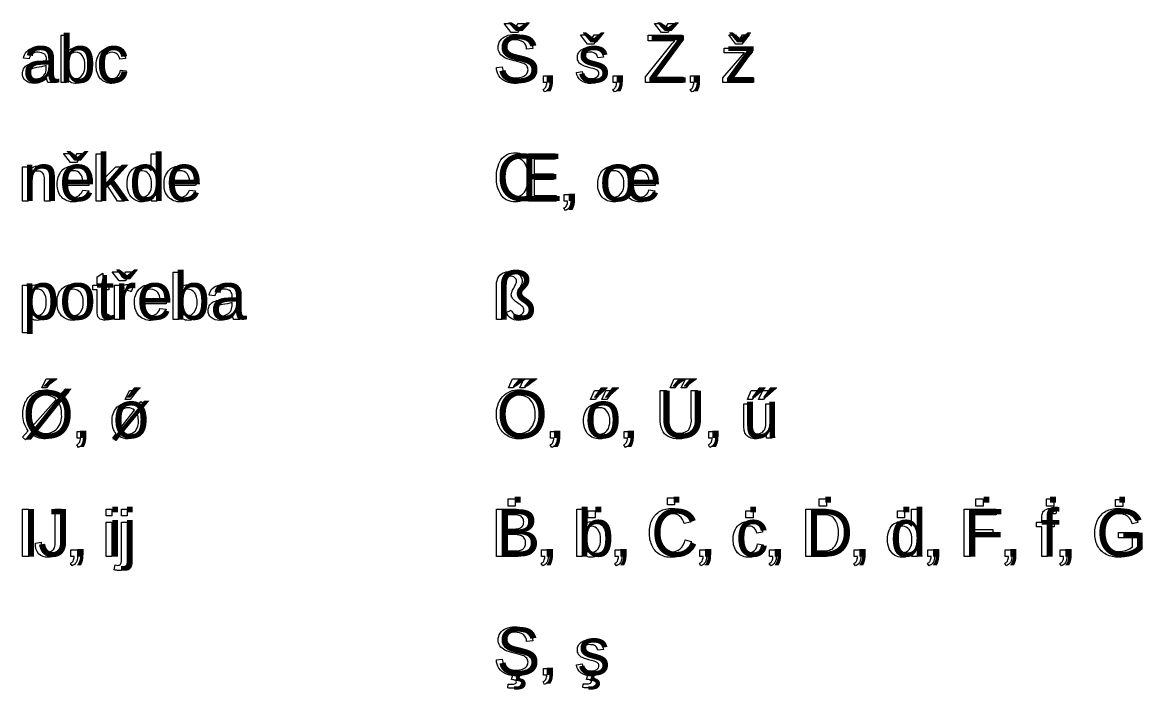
# Model space of a CAD drawing. Header units: millimetres. Extents: x 0 to 76.8, y -35.8 to 22.5.
# Drawn here: x 0 to 47.27, y -5.62 to 22.54 of the extents above; entities that cross this region are included whole.
import ezdxf

# ---------------------------------------------------------------- set-up
doc = ezdxf.new("R2010")
doc.units = ezdxf.units.MM
doc.layers.get('0').update_dxf_attribs({"lineweight": 0})
doc.styles.add('textstyle11', font='Arial.ttf')
doc.styles.add('textstyle12', font='Arial.ttf')
doc.styles.add('textstyle13', font='Arial.ttf')
doc.styles.add('textstyle14', font='Arial.ttf')
doc.styles.add('textstyle15', font='Arial.ttf')
doc.styles.add('textstyle16', font='Arial.ttf')
doc.styles.add('textstyle17', font='Arial.ttf')
doc.styles.add('textstyle18', font='Arial.ttf')
doc.styles.add('textstyle19', font='Arial.ttf')
doc.styles.add('textstyle20', font='Arial.ttf')
doc.styles.add('textstyle21', font='Arial.ttf')

msp = doc.modelspace()

# ---------------------------------------------------------------- linework, layer by layer
at = {"color": 1, "true_color": 0xff0000, "flags": 128}
for points in [[(20.768, 22.265), (20.918, 22.497), (21.196, 22.497), (20.889, 22.115), (20.628, 22.115), (20.333, 22.497), (20.614, 22.497)], [(27.106, 22.265), (27.256, 22.497), (27.534, 22.497), (27.227, 22.115), (26.965, 22.115), (26.671, 22.497), (26.952, 22.497)], [(23.982, 21.779), (24.132, 22.011), (24.41, 22.011), (24.103, 21.629), (23.841, 21.629), (23.547, 22.011), (23.828, 22.011)], [(30.239, 21.779), (30.389, 22.011), (30.668, 22.011), (30.361, 21.629), (30.099, 21.629), (29.804, 22.011), (30.085, 22.011)], [(2.165, 16.779), (2.315, 17.011), (2.593, 17.011), (2.286, 16.629), (2.024, 16.629), (1.73, 17.011), (2.011, 17.011)], [(3.109, 15), (3.109, 17), (3.354, 17), (3.354, 15.859), (3.936, 16.449), (4.253, 16.449), (3.7, 15.911), (4.309, 15), (4.006, 15), (3.528, 15.741), (3.354, 15.574), (3.354, 15)], [(4.217, 11.779), (4.367, 12.011), (4.645, 12.011), (4.338, 11.629), (4.076, 11.629), (3.781, 12.011), (4.062, 12.011)], [(0.816, 7.123), (0.997, 7.505), (1.319, 7.505), (1.019, 7.123)], [(20.51, 7.123), (20.675, 7.505), (20.995, 7.505), (20.707, 7.123)], [(20.984, 7.123), (21.157, 7.505), (21.472, 7.505), (21.19, 7.123)], [(27.331, 7.123), (27.496, 7.505), (27.815, 7.505), (27.528, 7.123)], [(27.804, 7.123), (27.978, 7.505), (28.293, 7.505), (28.01, 7.123)], [(4.338, 6.629), (4.52, 7.011), (4.842, 7.011), (4.541, 6.629)], [(23.977, 6.629), (24.142, 7.011), (24.461, 7.011), (24.173, 6.629)], [(24.45, 6.629), (24.623, 7.011), (24.938, 7.011), (24.656, 6.629)], [(30.591, 6.629), (30.756, 7.011), (31.075, 7.011), (30.788, 6.629)], [(31.065, 6.629), (31.238, 7.011), (31.553, 7.011), (31.271, 6.629)], [(20.495, 2.123), (20.495, 2.428), (20.799, 2.428), (20.799, 2.123)], [(27.219, 2.175), (27.219, 2.48), (27.523, 2.48), (27.523, 2.175)], [(33.626, 2.123), (33.626, 2.428), (33.93, 2.428), (33.93, 2.123)], [(40.234, 2.123), (40.234, 2.428), (40.538, 2.428), (40.538, 2.123)], [(43.22, 2.123), (43.22, 2.428), (43.524, 2.428), (43.524, 2.123)], [(46.13, 2.108), (46.13, 2.413), (46.434, 2.413), (46.434, 2.108)], [(0, 0), (0, 2), (0.265, 2), (0.265, 0)], [(3.531, 1.718), (3.531, 2), (3.776, 2), (3.776, 1.718)], [(4.18, 1.715), (4.18, 2), (4.425, 2), (4.425, 1.715)], [(23.865, 1.629), (23.865, 1.935), (24.169, 1.935), (24.169, 1.629)], [(30.527, 1.629), (30.527, 1.935), (30.831, 1.935), (30.831, 1.629)], [(36.923, 1.629), (36.923, 1.935), (37.227, 1.935), (37.227, 1.629)], [(39.741, 0), (39.741, 2), (41.091, 2), (41.091, 1.764), (40.006, 1.764), (40.006, 1.145), (40.945, 1.145), (40.945, 0.909), (40.006, 0.909), (40.006, 0)], [(3.531, 0), (3.531, 1.449), (3.776, 1.449), (3.776, 0)]]:
    msp.add_lwpolyline(points, close=True, dxfattribs=at)
for points in [[(1.863, 20), (1.636, 20), (1.636, 22), (1.881, 22), (1.881, 21.286, -0.240782), (2.278, 21.482, -0.107619), (2.531, 21.428, -0.121767), (2.728, 21.276, -0.091082), (2.848, 21.041, -0.077215), (2.892, 20.746, -0.189118), (2.708, 20.171, -0.221504), (2.266, 19.967, -0.264308), (1.863, 20.181)], [(20, 20.643), (20.25, 20.664, 0.119456), (20.332, 20.418, 0.144044), (20.533, 20.263, 0.103667), (20.84, 20.203, 0.092959), (21.108, 20.248, 0.146076), (21.28, 20.372, 0.161532), (21.337, 20.543, 0.171255), (21.282, 20.707, 0.135609), (21.102, 20.825, 0.026241), (20.746, 20.923, -0.055931), (20.36, 21.048, -0.133153), (20.147, 21.234, -0.144675), (20.076, 21.483, -0.148723), (20.162, 21.766, -0.154319), (20.413, 21.966, -0.098949), (20.78, 22.034, -0.100426), (21.173, 21.962, -0.151768), (21.434, 21.752, -0.13895), (21.532, 21.437), (21.278, 21.417, 0.202244), (21.14, 21.704, 0.172814), (20.791, 21.801, 0.16569), (20.441, 21.713, 0.239258), (20.332, 21.501, 0.223505), (20.409, 21.323, 0.101573), (20.808, 21.181, -0.04372), (21.251, 21.053, -0.138139), (21.509, 20.849, -0.15259), (21.592, 20.565, -0.147631), (21.501, 20.264, -0.145213), (21.238, 20.044, -0.108739), (20.853, 19.966, -0.101357), (20.398, 20.045, -0.149848), (20.11, 20.283, -0.142028)], [(26.295, 20), (26.295, 20.246), (27.32, 21.527, -0.024048), (27.527, 21.764), (26.411, 21.764), (26.411, 22), (27.844, 22), (27.844, 21.764), (26.721, 20.377), (26.6, 20.236), (27.877, 20.236), (27.877, 20)], [(1.029, 20.179, -0.085223), (0.766, 20.015, -0.091347), (0.495, 19.967, -0.189312), (0.128, 20.084, -0.221007), (0, 20.382, -0.128423), (0.048, 20.576, -0.120074), (0.175, 20.718, -0.0819), (0.352, 20.798, -0.03157), (0.57, 20.835, 0.049802), (1.008, 20.92, 0.004932), (1.01, 20.984, 0.214743), (0.94, 21.195, 0.183476), (0.66, 21.278, 0.155205), (0.405, 21.218, 0.171457), (0.282, 21.003), (0.042, 21.035, -0.115526), (0.15, 21.284, -0.141123), (0.367, 21.43, -0.086623), (0.696, 21.482, -0.0882), (0.997, 21.438, -0.129795), (1.168, 21.328, -0.120668), (1.244, 21.161, -0.041077), (1.256, 20.935), (1.256, 20.607, 0.03121), (1.272, 20.174, 0.085102), (1.334, 20), (1.078, 20, -0.08971)], [(1.861, 20.735, 0.129523), (1.932, 20.359, 0.279453), (2.245, 20.169, 0.232372), (2.524, 20.309, 0.175602), (2.641, 20.726, 0.172727), (2.528, 21.145, 0.233714), (2.256, 21.28, 0.232372), (1.978, 21.14, 0.176892)], [(4.136, 20.531), (4.378, 20.499, -0.181532), (4.175, 20.108, -0.186073), (3.775, 19.967, -0.217237), (3.296, 20.162, -0.192581), (3.116, 20.719, -0.104741), (3.193, 21.13, -0.168109), (3.43, 21.394, -0.129153), (3.776, 21.482, -0.173081), (4.162, 21.362, -0.184057), (4.354, 21.023), (4.116, 20.986, 0.162214), (3.995, 21.206, 0.183631), (3.785, 21.28, 0.227309), (3.484, 21.147, 0.178335), (3.368, 20.726, 0.173093), (3.48, 20.302, 0.231966), (3.772, 20.169, 0.193933), (4.013, 20.258, 0.175193)], [(23.376, 20.432), (23.619, 20.471, 0.191729), (23.733, 20.247, 0.177012), (23.994, 20.169, 0.174727), (24.245, 20.238, 0.231674), (24.327, 20.4, 0.268899), (24.255, 20.531, 0.062319), (24.004, 20.614, -0.042932), (23.629, 20.732, -0.147769), (23.471, 20.87, -0.14091), (23.417, 21.064, -0.125769), (23.461, 21.244, -0.116437), (23.582, 21.381, -0.085494), (23.738, 21.452, -0.072456), (23.95, 21.482, -0.091222), (24.25, 21.432, -0.14554), (24.44, 21.299, -0.116932), (24.525, 21.075), (24.285, 21.042, 0.196456), (24.19, 21.217, 0.170944), (23.968, 21.28, 0.158213), (23.727, 21.224, 0.243264), (23.654, 21.093, 0.172921), (23.684, 21.007, 0.134786), (23.779, 20.941, 0.014218), (23.995, 20.879, -0.031575), (24.359, 20.765, -0.143007), (24.521, 20.636, -0.155188), (24.579, 20.426, -0.1501), (24.508, 20.194, -0.146876), (24.301, 20.027, -0.104578), (23.995, 19.967, -0.168482), (23.565, 20.085, -0.187793)], [(29.553, 20), (29.553, 20.199), (30.475, 21.258, -0.012859), (30.198, 21.25), (29.608, 21.25), (29.608, 21.449), (30.792, 21.449), (30.792, 21.286), (30.007, 20.367), (29.856, 20.199, -0.018506), (30.166, 20.211), (30.835, 20.211), (30.835, 20)], [(1.008, 20.727, -0.057313), (0.607, 20.634, 0.059424), (0.393, 20.585, 0.150264), (0.296, 20.505, 0.148079), (0.262, 20.389, 0.225905), (0.336, 20.225, 0.183567), (0.554, 20.16, 0.130491), (0.806, 20.222, 0.157484), (0.969, 20.392, 0.106003), (1.008, 20.637)], [(21.986, 20), (21.986, 20.28), (22.266, 20.28), (22.266, 20, -0.130548), (22.211, 19.751, -0.163846), (22.038, 19.604), (21.97, 19.709, 0.167885), (22.084, 19.81, 0.115394), (22.125, 20)], [(24.935, 20), (24.935, 20.28), (25.215, 20.28), (25.215, 20, -0.130548), (25.161, 19.751, -0.163846), (24.987, 19.604), (24.919, 19.709, 0.167885), (25.034, 19.81, 0.115394), (25.075, 20)], [(28.194, 20), (28.194, 20.28), (28.474, 20.28), (28.474, 20, -0.130548), (28.419, 19.751, -0.163846), (28.246, 19.604), (28.178, 19.709, 0.167885), (28.293, 19.81, 0.115394), (28.334, 20)], [(22.529, 15.236), (22.529, 15), (21.353, 15), (21.353, 15.289, -0.290561), (20.808, 14.966, -0.266927), (20.186, 15.282, -0.148556), (20, 16.003, -0.147668), (20.194, 16.738, -0.268551), (20.808, 17.034, -0.280708), (21.353, 16.73), (21.353, 17), (22.487, 17), (22.487, 16.764), (21.6, 16.764), (21.6, 16.153), (22.417, 16.153), (22.417, 15.918), (21.6, 15.918), (21.6, 15.236)], [(5.444, 15), (5.444, 15.183, -0.273687), (5.039, 14.967, -0.149607), (4.721, 15.063, -0.141726), (4.496, 15.329, -0.110239), (4.416, 15.723, -0.098048), (4.488, 16.117, -0.155798), (4.705, 16.387, -0.148364), (5.028, 16.482, -0.126025), (5.262, 16.426, -0.114255), (5.428, 16.282), (5.428, 17), (5.672, 17), (5.672, 15)], [(20.806, 16.82, 0.152765), (20.538, 16.731, 0.159292), (20.34, 16.462, 0.086256), (20.273, 15.982, 0.167931), (20.43, 15.374, 0.237876), (20.806, 15.179, 0.238814), (21.182, 15.373, 0.164049), (21.338, 16.016, 0.168734), (21.181, 16.627, 0.236303)], [(0, 15), (0, 16.449), (0.221, 16.449), (0.221, 16.243, -0.267026), (0.682, 16.482, -0.102462), (0.923, 16.435, -0.1383), (1.087, 16.311, -0.105), (1.164, 16.13, -0.042594), (1.177, 15.891), (1.177, 15), (0.932, 15), (0.932, 15.881, 0.08613), (0.903, 16.106, 0.170289), (0.802, 16.224, 0.139426), (0.63, 16.269, 0.187696), (0.359, 16.169, 0.209676), (0.246, 15.791), (0.246, 15)], [(2.546, 15.467), (2.799, 15.435, -0.170625), (2.577, 15.09, -0.166218), (2.162, 14.967, -0.213268), (1.658, 15.163, -0.196841), (1.472, 15.712, -0.193731), (1.66, 16.28, -0.217096), (2.149, 16.482, -0.217399), (2.623, 16.284, -0.193466), (2.807, 15.727, -0.00714), (2.806, 15.662), (1.726, 15.662, 0.180734), (1.861, 15.296, 0.213524), (2.164, 15.169, 0.164855), (2.394, 15.24, 0.147789)], [(1.739, 15.864), (2.548, 15.864, 0.150802), (2.455, 16.138, 0.235334), (2.151, 16.28, 0.204399), (1.867, 16.166, 0.189936)], [(4.668, 15.723, 0.177162), (4.785, 15.307, 0.230174), (5.062, 15.169, 0.23009), (5.336, 15.301, 0.177256), (5.449, 15.703, 0.170425), (5.334, 16.139, 0.235699), (5.052, 16.278, 0.236188), (4.778, 16.145, 0.169799)], [(7.05, 15.467), (7.304, 15.435, -0.170625), (7.081, 15.09, -0.166218), (6.667, 14.967, -0.213268), (6.163, 15.163, -0.196841), (5.976, 15.712, -0.193731), (6.165, 16.28, -0.217096), (6.653, 16.482, -0.217399), (7.128, 16.284, -0.193466), (7.312, 15.727, -0.00714), (7.311, 15.662), (6.23, 15.662, 0.180734), (6.365, 15.296, 0.213524), (6.668, 15.169, 0.164855), (6.899, 15.24, 0.147789)], [(6.244, 15.864), (7.053, 15.864, 0.150802), (6.96, 16.138, 0.235334), (6.656, 16.28, 0.204399), (6.371, 16.166, 0.189936)], [(25.505, 15.239, -0.113707), (25.266, 15.035, -0.118888), (24.964, 14.967, -0.212159), (24.47, 15.162, -0.198666), (24.282, 15.707, -0.1043), (24.362, 16.119, -0.169214), (24.605, 16.392, -0.128785), (24.967, 16.482, -0.130004), (25.295, 16.403, -0.136288), (25.505, 16.205, -0.118997), (25.729, 16.407, -0.127711), (26.035, 16.482, -0.222272), (26.521, 16.276, -0.187772), (26.704, 15.659), (25.634, 15.659, 0.188856), (25.76, 15.301, 0.218197), (26.065, 15.169, 0.171003), (26.298, 15.245, 0.160991), (26.439, 15.472), (26.685, 15.437, -0.171912), (26.466, 15.089, -0.167478), (26.061, 14.967, -0.116682), (25.734, 15.039, -0.13505)], [(24.535, 15.727, 0.157277), (24.632, 15.341, 0.25382), (24.958, 15.169, 0.227748), (25.259, 15.314, 0.182089), (25.385, 15.73, 0.183865), (25.261, 16.14, 0.225477), (24.958, 16.28, 0.152246), (24.739, 16.213, 0.153371), (24.587, 16.015, 0.096315)], [(25.644, 15.861), (26.445, 15.861, 0.183341), (26.32, 16.173, 0.20418), (26.05, 16.28, 0.20443), (25.773, 16.168, 0.185948)], [(22.866, 15), (22.866, 15.28), (23.146, 15.28), (23.146, 15, -0.130548), (23.091, 14.751, -0.163846), (22.918, 14.604), (22.85, 14.709, 0.167885), (22.965, 14.81, 0.115394), (23.005, 15)], [(3.644, 10.22), (3.679, 10.003, -0.05141), (3.494, 9.981, -0.128025), (3.286, 10.023, -0.164862), (3.182, 10.134, -0.083449), (3.152, 10.424), (3.152, 11.258), (2.972, 11.258), (2.972, 11.449), (3.152, 11.449), (3.152, 11.808), (3.397, 11.955), (3.397, 11.449), (3.644, 11.449), (3.644, 11.258), (3.397, 11.258), (3.397, 10.411, 0.079764), (3.41, 10.276, 0.159908), (3.452, 10.228, 0.133577), (3.536, 10.21, 0.0339)], [(6.594, 10), (6.366, 10), (6.366, 12), (6.612, 12), (6.612, 11.286, -0.240782), (7.009, 11.482, -0.107619), (7.262, 11.428, -0.121767), (7.458, 11.276, -0.091082), (7.579, 11.041, -0.077215), (7.623, 10.746, -0.189118), (7.439, 10.171, -0.221504), (6.997, 9.967, -0.264308), (6.594, 10.181)], [(20, 10), (20, 11.363, -0.102083), (20.061, 11.747, -0.168906), (20.263, 11.958, -0.125832), (20.583, 12.034, -0.184766), (20.954, 11.916, -0.22611), (21.089, 11.643, -0.080952), (21.064, 11.499, -0.047339), (20.977, 11.316, 0.032127), (20.898, 11.163, 0.089997), (20.881, 11.087, 0.158441), (20.911, 11.001, 0.082037), (21.076, 10.869, -0.065404), (21.323, 10.674, -0.18058), (21.411, 10.426, -0.212184), (21.271, 10.101, -0.201471), (20.913, 9.966, -0.15935), (20.611, 10.058, -0.13722), (20.417, 10.295), (20.629, 10.393, 0.10903), (20.765, 10.217, 0.160855), (20.909, 10.168, 0.201595), (21.086, 10.239, 0.212443), (21.16, 10.405, 0.175106), (21.116, 10.536, 0.056598), (20.963, 10.656, -0.075092), (20.683, 10.889, -0.157232), (20.629, 11.049, -0.082002), (20.647, 11.157, -0.04424), (20.736, 11.332, 0.040441), (20.828, 11.512, 0.086377), (20.85, 11.618, 0.226321), (20.776, 11.767, 0.185275), (20.577, 11.832, 0.202123), (20.338, 11.742, 0.182301), (20.246, 11.352), (20.246, 10)], [(0, 9.445), (0, 11.449), (0.224, 11.449), (0.224, 11.261, -0.11188), (0.402, 11.426, -0.128185), (0.644, 11.482, -0.152394), (0.971, 11.386, -0.150129), (1.186, 11.117, -0.099605), (1.258, 10.735, -0.106588), (1.178, 10.335, -0.152257), (0.946, 10.062, -0.142947), (0.626, 9.967, -0.124341), (0.406, 10.019, -0.10426), (0.246, 10.15), (0.246, 9.445)], [(1.462, 10.724, -0.223858), (1.686, 11.321, -0.185363), (2.142, 11.482, -0.21141), (2.63, 11.286, -0.200105), (2.82, 10.745, -0.118467), (2.736, 10.305, -0.150104), (2.492, 10.056, -0.12905), (2.142, 9.967, -0.212256), (1.65, 10.162, -0.197519)], [(3.881, 10), (3.881, 11.449), (4.102, 11.449), (4.102, 11.229, -0.10818), (4.258, 11.432, -0.154959), (4.416, 11.482, -0.140789), (4.668, 11.402), (4.584, 11.175, 0.136082), (4.403, 11.228, 0.16761), (4.259, 11.179, 0.158775), (4.167, 11.045, 0.076077), (4.126, 10.759), (4.126, 10)], [(5.806, 10.467), (6.06, 10.435, -0.170625), (5.837, 10.09, -0.166218), (5.422, 9.967, -0.213268), (4.918, 10.163, -0.196841), (4.732, 10.712, -0.193731), (4.92, 11.28, -0.217096), (5.409, 11.482, -0.217399), (5.884, 11.284, -0.193466), (6.068, 10.727, -0.00714), (6.066, 10.662), (4.986, 10.662, 0.180734), (5.121, 10.296, 0.213524), (5.424, 10.169, 0.164855), (5.654, 10.24, 0.147789)], [(8.867, 10.179, -0.085223), (8.604, 10.015, -0.091347), (8.333, 9.967, -0.189312), (7.966, 10.084, -0.221007), (7.838, 10.382, -0.128423), (7.887, 10.576, -0.120074), (8.014, 10.718, -0.0819), (8.19, 10.798, -0.03157), (8.408, 10.835, 0.049802), (8.846, 10.92, 0.004932), (8.848, 10.984, 0.214743), (8.778, 11.195, 0.183476), (8.498, 11.278, 0.155205), (8.243, 11.218, 0.171457), (8.121, 11.003), (7.88, 11.035, -0.115526), (7.988, 11.284, -0.141123), (8.205, 11.43, -0.086623), (8.534, 11.482, -0.0882), (8.835, 11.438, -0.129795), (9.006, 11.328, -0.120668), (9.082, 11.161, -0.041077), (9.095, 10.935), (9.095, 10.607, 0.03121), (9.11, 10.174, 0.085102), (9.172, 10), (8.916, 10, -0.08971)], [(0.222, 10.716, 0.17524), (0.336, 10.303, 0.231402), (0.61, 10.169, 0.232062), (0.89, 10.308, 0.17434), (1.007, 10.737, 0.173005), (0.893, 11.151, 0.234621), (0.621, 11.289, 0.234145), (0.343, 11.143, 0.17393)], [(1.715, 10.724, 0.181664), (1.836, 10.308, 0.226569), (2.142, 10.169, 0.227298), (2.446, 10.308, 0.180323), (2.567, 10.733, 0.183536), (2.445, 11.14, 0.225718), (2.142, 11.278, 0.225831), (1.836, 11.141, 0.182248)], [(5, 10.864), (5.809, 10.864, 0.150802), (5.716, 11.138, 0.235334), (5.412, 11.28, 0.204399), (5.127, 11.166, 0.189936)], [(6.591, 10.735, 0.129523), (6.662, 10.359, 0.279453), (6.976, 10.169, 0.232372), (7.254, 10.309, 0.175602), (7.372, 10.726, 0.172727), (7.259, 11.145, 0.233714), (6.987, 11.28, 0.232372), (6.709, 11.14, 0.176892)], [(8.846, 10.727, -0.057313), (8.445, 10.634, 0.059424), (8.231, 10.585, 0.150264), (8.134, 10.505, 0.148079), (8.1, 10.389, 0.225905), (8.174, 10.225, 0.183567), (8.392, 10.16, 0.130491), (8.644, 10.222, 0.157484), (8.807, 10.392, 0.106003), (8.846, 10.637)], [(1.592, 6.817), (1.821, 7.074), (1.956, 6.959), (1.716, 6.689, -0.070204), (1.874, 6.383, -0.077056), (1.929, 5.999, -0.12123), (1.805, 5.452, -0.152655), (1.456, 5.089, -0.127832), (0.98, 4.966, -0.084193), (0.638, 5.019, -0.072911), (0.364, 5.176), (0.135, 4.92), (0, 5.034), (0.24, 5.303, -0.067132), (0.061, 5.65, -0.075145), (0.016, 5.996, -0.119715), (0.139, 6.545, -0.151479), (0.484, 6.91, -0.130355), (0.977, 7.034, -0.084858), (1.297, 6.986, -0.07655)], [(1.428, 6.633, 0.072866), (1.204, 6.771, 0.091536), (0.978, 6.808, 0.21249), (0.484, 6.605, 0.196262), (0.289, 6, 0.059651), (0.319, 5.719, 0.059117), (0.411, 5.494)], [(20, 5.974, -0.196953), (20.267, 6.754, -0.214458), (20.958, 7.035, -0.137394), (21.457, 6.903, -0.148141), (21.796, 6.534, -0.116133), (21.913, 5.997, -0.120083), (21.79, 5.453, -0.153614), (21.442, 5.089, -0.128113), (20.956, 4.966, -0.140975), (20.452, 5.102, -0.146077), (20.115, 5.475, -0.114969)], [(20.273, 5.97, 0.194921), (20.467, 5.4, 0.217062), (20.955, 5.192, 0.219501), (21.447, 5.402, 0.191161), (21.64, 5.999, 0.107176), (21.557, 6.425, 0.149763), (21.316, 6.707, 0.144468), (20.959, 6.808, 0.200072), (20.475, 6.615, 0.204084)], [(28.225, 7), (28.489, 7), (28.489, 5.844, -0.08912), (28.421, 5.366, -0.16685), (28.175, 5.077, -0.140411), (27.708, 4.966, -0.124202), (27.248, 5.063, -0.176738), (26.993, 5.343, -0.095778), (26.916, 5.844), (26.916, 7), (27.181, 7), (27.181, 5.846, 0.086652), (27.229, 5.462, 0.177293), (27.396, 5.271, 0.130427), (27.684, 5.205, 0.206376), (28.101, 5.337, 0.177149), (28.225, 5.846)], [(1.54, 6.492), (0.527, 5.357, 0.078393), (0.72, 5.237, 0.093532), (0.971, 5.192, 0.219002), (1.462, 5.402, 0.19211), (1.656, 5.992, 0.124759)], [(4.866, 6.363), (5.001, 6.538), (5.132, 6.442), (4.986, 6.254, -0.077314), (5.104, 6.041, -0.074901), (5.146, 5.723, -0.229202), (4.915, 5.121, -0.179344), (4.465, 4.967, -0.149094), (4.082, 5.076), (3.938, 4.892), (3.81, 4.989), (3.958, 5.181, -0.090763), (3.843, 5.367, -0.088339), (3.788, 5.704, -0.212385), (3.989, 6.298, -0.194224), (4.46, 6.482, -0.074169), (4.666, 6.453, -0.056676)], [(4.728, 6.183, 0.169403), (4.468, 6.278, 0.22561), (4.164, 6.139, 0.183047), (4.041, 5.724, 0.11934), (4.112, 5.382)], [(23.683, 5.724, -0.223858), (23.907, 6.321, -0.185363), (24.363, 6.482, -0.21141), (24.851, 6.286, -0.200105), (25.041, 5.745, -0.118467), (24.957, 5.305, -0.150104), (24.713, 5.056, -0.12905), (24.363, 4.967, -0.212256), (23.871, 5.162, -0.197519)], [(23.936, 5.724, 0.181664), (24.057, 5.308, 0.226569), (24.363, 5.169, 0.227298), (24.667, 5.308, 0.180323), (24.788, 5.733, 0.183536), (24.666, 6.14, 0.225718), (24.363, 6.278, 0.225831), (24.057, 6.141, 0.182248)], [(31.4, 5), (31.4, 5.213, -0.262675), (30.94, 4.967, -0.105453), (30.701, 5.016, -0.132992), (30.536, 5.14, -0.107807), (30.46, 5.322, -0.046147), (30.445, 5.551), (30.445, 6.449), (30.691, 6.449), (30.691, 5.645, 0.045424), (30.706, 5.386, 0.18265), (30.804, 5.234, 0.163268), (30.99, 5.179, 0.135403), (31.197, 5.235, 0.168494), (31.334, 5.389, 0.093209), (31.374, 5.673), (31.374, 6.449), (31.62, 6.449), (31.62, 5)], [(4.831, 6.05), (4.218, 5.255, 0.176685), (4.458, 5.169, 0.22479), (4.771, 5.308, 0.183579), (4.895, 5.726, 0.05137), (4.878, 5.907, 0.052142)], [(2.308, 5), (2.308, 5.28), (2.588, 5.28), (2.588, 5, -0.130548), (2.533, 4.751, -0.163846), (2.36, 4.604), (2.292, 4.709, 0.167885), (2.406, 4.81, 0.115394), (2.447, 5)], [(22.286, 5), (22.286, 5.28), (22.566, 5.28), (22.566, 5, -0.130548), (22.512, 4.751, -0.163846), (22.338, 4.604), (22.27, 4.709, 0.167885), (22.385, 4.81, 0.115394), (22.426, 5)], [(25.393, 5), (25.393, 5.28), (25.672, 5.28), (25.672, 5, -0.130548), (25.618, 4.751, -0.163846), (25.444, 4.604), (25.376, 4.709, 0.167885), (25.491, 4.81, 0.115394), (25.532, 5)], [(28.962, 5), (28.962, 5.28), (29.242, 5.28), (29.242, 5, -0.130548), (29.187, 4.751, -0.163846), (29.014, 4.604), (28.946, 4.709, 0.167885), (29.061, 4.81, 0.115394), (29.102, 5)], [(0.55, 0.568), (0.789, 0.6, 0.163384), (0.874, 0.286, 0.220784), (1.086, 0.202, 0.144106), (1.258, 0.248, 0.174699), (1.357, 0.372, 0.076383), (1.385, 0.622), (1.385, 2), (1.649, 2), (1.649, 0.637, -0.100089), (1.589, 0.248, -0.169461), (1.396, 0.038, -0.127575), (1.087, -0.034, -0.216083), (0.684, 0.117, -0.195125)], [(20, 0), (20, 2), (20.75, 2, -0.101345), (21.118, 1.939, -0.155055), (21.335, 1.752, -0.142579), (21.413, 1.488, -0.141304), (21.344, 1.247, -0.143013), (21.134, 1.064, -0.163538), (21.413, 0.883, -0.168329), (21.51, 0.58, -0.116197), (21.451, 0.319, -0.118811), (21.304, 0.132, -0.099101), (21.085, 0.033, -0.06112), (20.763, 0)], [(23.622, 0), (23.394, 0), (23.394, 2), (23.639, 2), (23.639, 1.286, -0.240782), (24.036, 1.482, -0.107619), (24.289, 1.428, -0.121767), (24.486, 1.276, -0.091082), (24.607, 1.041, -0.077215), (24.65, 0.746, -0.189118), (24.466, 0.171, -0.221504), (24.024, -0.033, -0.264308), (23.622, 0.181)], [(27.96, 0.701), (28.224, 0.634, -0.167453), (27.925, 0.137, -0.173432), (27.396, -0.034, -0.145701), (26.87, 0.098, -0.152604), (26.562, 0.479, -0.101451), (26.456, 1.015, -0.120062), (26.576, 1.56, -0.153347), (26.915, 1.913, -0.127948), (27.4, 2.034, -0.165199), (27.905, 1.881, -0.167022), (28.19, 1.452), (27.93, 1.39, 0.15602), (27.728, 1.708, 0.165889), (27.395, 1.808, 0.15893), (27.01, 1.697, 0.161763), (26.792, 1.4, 0.081983), (26.729, 1.016, 0.093314), (26.804, 0.571, 0.170262), (27.035, 0.286, 0.138492), (27.374, 0.192, 0.180382), (27.751, 0.321, 0.170149)], [(33.052, 0), (33.052, 2), (33.741, 2, -0.053594), (34.097, 1.971, -0.122267), (34.39, 1.828, -0.129875), (34.627, 1.486, -0.090537), (34.705, 1.011, -0.073284), (34.652, 0.607, -0.082637), (34.516, 0.316, -0.08939), (34.334, 0.134, -0.087885), (34.095, 0.034, -0.059487), (33.774, 0)], [(37.53, 0), (37.53, 0.183, -0.273687), (37.125, -0.033, -0.149607), (36.807, 0.063, -0.141726), (36.581, 0.329, -0.110239), (36.502, 0.723, -0.098048), (36.574, 1.117, -0.155798), (36.791, 1.387, -0.148364), (37.114, 1.482, -0.126025), (37.347, 1.426, -0.114255), (37.514, 1.282), (37.514, 2), (37.758, 2), (37.758, 0)], [(43.014, 0), (43.014, 1.258), (42.797, 1.258), (42.797, 1.449), (43.014, 1.449), (43.014, 1.603, -0.081447), (43.04, 1.82, -0.162539), (43.165, 1.975, -0.146023), (43.415, 2.034, -0.048053), (43.644, 2.01), (43.607, 1.795, 0.044154), (43.463, 1.809, 0.199696), (43.305, 1.761, 0.18441), (43.258, 1.583), (43.258, 1.449), (43.541, 1.449), (43.541, 1.258), (43.258, 1.258), (43.258, 0)], [(46.251, 0.784), (46.251, 1.019), (47.098, 1.02), (47.098, 0.278, -0.078272), (46.696, 0.044, -0.091407), (46.27, -0.034, -0.122924), (45.735, 0.092, -0.158248), (45.371, 0.457, -0.120832), (45.249, 0.99, -0.114282), (45.371, 1.535, -0.162576), (45.722, 1.911, -0.125018), (46.25, 2.034, -0.096109), (46.642, 1.964, -0.132002), (46.917, 1.768, -0.105003), (47.068, 1.441), (46.83, 1.375, 0.090352), (46.718, 1.615, 0.131166), (46.527, 1.755, 0.101153), (46.251, 1.808, 0.099126), (45.937, 1.752, 0.111621), (45.724, 1.607, 0.085281), (45.598, 1.409, 0.098797), (45.521, 1.007, 0.118605), (45.613, 0.559, 0.164989), (45.882, 0.292, 0.117214), (46.255, 0.205, 0.097208), (46.591, 0.271, 0.083012), (46.839, 0.412), (46.839, 0.784)], [(3.869, -0.562), (3.915, -0.353, 0.059733), (4.031, -0.372, 0.250027), (4.143, -0.323, 0.125737), (4.18, -0.074), (4.18, 1.449), (4.425, 1.449), (4.425, -0.079, -0.134564), (4.356, -0.452, -0.267953), (4.061, -0.588, -0.068526)], [(20.265, 1.16), (20.697, 1.16, 0.065947), (20.95, 1.183, 0.166525), (21.102, 1.282, 0.162771), (21.153, 1.457, 0.144165), (21.105, 1.632, 0.18321), (20.969, 1.736, 0.067339), (20.664, 1.764), (20.265, 1.764)], [(31.017, 0.531), (31.258, 0.499, -0.181532), (31.055, 0.108, -0.186073), (30.655, -0.033, -0.217237), (30.177, 0.162, -0.192581), (29.996, 0.719, -0.104741), (30.074, 1.13, -0.168109), (30.311, 1.394, -0.129153), (30.656, 1.482, -0.173081), (31.042, 1.362, -0.184057), (31.235, 1.023), (30.996, 0.986, 0.162214), (30.875, 1.206, 0.183631), (30.666, 1.28, 0.227309), (30.364, 1.147, 0.178335), (30.248, 0.726, 0.173093), (30.36, 0.302, 0.231966), (30.652, 0.169, 0.193933), (30.894, 0.258, 0.175193)], [(33.317, 0.236), (33.744, 0.236, 0.075838), (34.054, 0.273, 0.118299), (34.233, 0.377, 0.117505), (34.38, 0.63, 0.079086), (34.433, 1.015, 0.13488), (34.33, 1.497, 0.167119), (34.079, 1.723, 0.083906), (33.737, 1.764), (33.317, 1.764)], [(23.619, 0.735, 0.129523), (23.69, 0.359, 0.279453), (24.004, 0.169, 0.232372), (24.282, 0.309, 0.175602), (24.399, 0.726, 0.172727), (24.287, 1.145, 0.233714), (24.015, 1.28, 0.232372), (23.736, 1.14, 0.176892)], [(36.754, 0.723, 0.177162), (36.871, 0.307, 0.230174), (37.148, 0.169, 0.23009), (37.422, 0.301, 0.177256), (37.534, 0.703, 0.170425), (37.42, 1.139, 0.235699), (37.137, 1.278, 0.236188), (36.864, 1.145, 0.169799)], [(20.265, 0.236), (20.763, 0.236, 0.039395), (20.943, 0.246, 0.094848), (21.095, 0.3, 0.131837), (21.196, 0.411, 0.126312), (21.236, 0.58, 0.156179), (21.179, 0.774, 0.167295), (21.02, 0.89, 0.075144), (20.727, 0.924), (20.265, 0.924)], [(2.041, 0), (2.041, 0.28), (2.321, 0.28), (2.321, 0, -0.130548), (2.266, -0.249, -0.163846), (2.093, -0.396), (2.025, -0.291, 0.167885), (2.139, -0.19, 0.115394), (2.18, 0)], [(21.907, 0), (21.907, 0.28), (22.187, 0.28), (22.187, 0, -0.130548), (22.132, -0.249, -0.163846), (21.959, -0.396), (21.891, -0.291, 0.167885), (22.005, -0.19, 0.115394), (22.046, 0)], [(25.013, 0), (25.013, 0.28), (25.293, 0.28), (25.293, 0, -0.130548), (25.238, -0.249, -0.163846), (25.065, -0.396), (24.997, -0.291, 0.167885), (25.111, -0.19, 0.115394), (25.152, 0)], [(28.583, 0), (28.583, 0.28), (28.862, 0.28), (28.862, 0, -0.130548), (28.808, -0.249, -0.163846), (28.635, -0.396), (28.566, -0.291, 0.167885), (28.681, -0.19, 0.115394), (28.722, 0)], [(31.532, 0), (31.532, 0.28), (31.812, 0.28), (31.812, 0, -0.130548), (31.757, -0.249, -0.163846), (31.584, -0.396), (31.516, -0.291, 0.167885), (31.63, -0.19, 0.115394), (31.671, 0)], [(35.102, 0), (35.102, 0.28), (35.382, 0.28), (35.382, 0, -0.130548), (35.327, -0.249, -0.163846), (35.154, -0.396), (35.086, -0.291, 0.167885), (35.2, -0.19, 0.115394), (35.241, 0)], [(38.208, 0), (38.208, 0.28), (38.488, 0.28), (38.488, 0, -0.130548), (38.433, -0.249, -0.163846), (38.26, -0.396), (38.192, -0.291, 0.167885), (38.306, -0.19, 0.115394), (38.347, 0)], [(41.467, 0), (41.467, 0.28), (41.747, 0.28), (41.747, 0, -0.130548), (41.692, -0.249, -0.163846), (41.519, -0.396), (41.451, -0.291, 0.167885), (41.565, -0.19, 0.115394), (41.606, 0)], [(43.796, 0), (43.796, 0.28), (44.075, 0.28), (44.075, 0, -0.130548), (44.021, -0.249, -0.163846), (43.848, -0.396), (43.779, -0.291, 0.167885), (43.894, -0.19, 0.115394), (43.935, 0)], [(20, -4.357), (20.25, -4.336, 0.119456), (20.332, -4.582, 0.144044), (20.533, -4.737, 0.103667), (20.84, -4.797, 0.092959), (21.108, -4.752, 0.146076), (21.28, -4.628, 0.161532), (21.337, -4.457, 0.171255), (21.282, -4.293, 0.135609), (21.102, -4.175, 0.026241), (20.746, -4.077, -0.055931), (20.36, -3.952, -0.133153), (20.147, -3.766, -0.144675), (20.076, -3.517, -0.148723), (20.162, -3.234, -0.154319), (20.413, -3.034, -0.098949), (20.78, -2.966, -0.100426), (21.173, -3.038, -0.151768), (21.434, -3.248, -0.13895), (21.532, -3.563), (21.278, -3.583, 0.202244), (21.14, -3.296, 0.172814), (20.791, -3.199, 0.16569), (20.441, -3.287, 0.239258), (20.332, -3.499, 0.223505), (20.409, -3.677, 0.101573), (20.808, -3.819, -0.04372), (21.251, -3.947, -0.138139), (21.509, -4.151, -0.15259), (21.592, -4.435, -0.147631), (21.501, -4.736, -0.145213), (21.238, -4.956, -0.108739), (20.853, -5.034, -0.101357), (20.398, -4.955, -0.149848), (20.11, -4.717, -0.142028)], [(23.376, -4.568), (23.619, -4.529, 0.191729), (23.733, -4.753, 0.177012), (23.994, -4.831, 0.174727), (24.245, -4.762, 0.231674), (24.327, -4.6, 0.268899), (24.255, -4.469, 0.062319), (24.004, -4.386, -0.042932), (23.629, -4.268, -0.147769), (23.471, -4.13, -0.14091), (23.417, -3.936, -0.125769), (23.461, -3.756, -0.116437), (23.582, -3.619, -0.085494), (23.738, -3.548, -0.072456), (23.95, -3.518, -0.091222), (24.25, -3.568, -0.14554), (24.44, -3.701, -0.116932), (24.525, -3.925), (24.285, -3.958, 0.196456), (24.19, -3.783, 0.170944), (23.968, -3.72, 0.158213), (23.727, -3.776, 0.243264), (23.654, -3.907, 0.172921), (23.684, -3.993, 0.134786), (23.779, -4.059, 0.014218), (23.995, -4.121, -0.031575), (24.359, -4.235, -0.143007), (24.521, -4.364, -0.155188), (24.579, -4.574, -0.1501), (24.508, -4.806, -0.146876), (24.301, -4.973, -0.104578), (23.995, -5.033, -0.168482), (23.565, -4.915, -0.187793)], [(21.986, -5), (21.986, -4.72), (22.266, -4.72), (22.266, -5, -0.130548), (22.211, -5.249, -0.163846), (22.038, -5.396), (21.97, -5.291, 0.167885), (22.084, -5.19, 0.115394), (22.125, -5)], [(20.632, -5.196), (20.703, -4.955), (20.885, -4.955), (20.84, -5.101, -0.167773), (21.015, -5.173, -0.207823), (21.074, -5.302, -0.23836), (20.975, -5.482, -0.16797), (20.679, -5.561, -0.047329), (20.483, -5.544), (20.498, -5.385, 0.014018), (20.626, -5.39, 0.139749), (20.806, -5.355, 0.260336), (20.846, -5.288, 0.179028), (20.83, -5.244, 0.137091), (20.772, -5.211, 0.066664)], [(23.802, -5.183), (23.873, -4.941), (24.055, -4.941), (24.01, -5.087, -0.167773), (24.185, -5.159, -0.207823), (24.244, -5.288, -0.23836), (24.146, -5.469, -0.16797), (23.849, -5.547, -0.047329), (23.653, -5.531), (23.668, -5.371, 0.014018), (23.796, -5.377, 0.139749), (23.976, -5.341, 0.260336), (24.016, -5.274, 0.179028), (24, -5.231, 0.137091), (23.942, -5.198, 0.066664)]]:
    msp.add_lwpolyline(points, format="xyb", close=True, dxfattribs=at)

# ---------------------------------------------------------------- texts
for s, style, p in [('Š, š, Ž, ž', 'textstyle16', (20, 20)), ('abc', 'textstyle13', (0, 20)), ('někde', 'textstyle12', (0, 15)), ('Œ, œ', 'textstyle17', (20, 15)), ('potřeba', 'textstyle11', (0, 10)), ('ß', 'textstyle18', (20, 10)), ('Ǿ, ǿ', 'textstyle14', (0, 5)), ('Ő, ő, Ű, ű', 'textstyle19', (20, 5)), ('Ḃ, ḃ, Ċ, ċ, Ḋ, ḋ, Ḟ, ḟ, Ġ, ġ, Ṁ, ṁ, Ṗ, ṗ, Ṡ, ṡ, Ṫ, ṫ', 'textstyle20', (20, 0)), ('Ĳ, ĳ ', 'textstyle15', (0, 0)), ('Ş, ş', 'textstyle21', (20, -5))]:
    msp.add_text(s, height=2, dxfattribs=dict(style=style)).set_placement(p)

doc.saveas('drawing.dxf')
